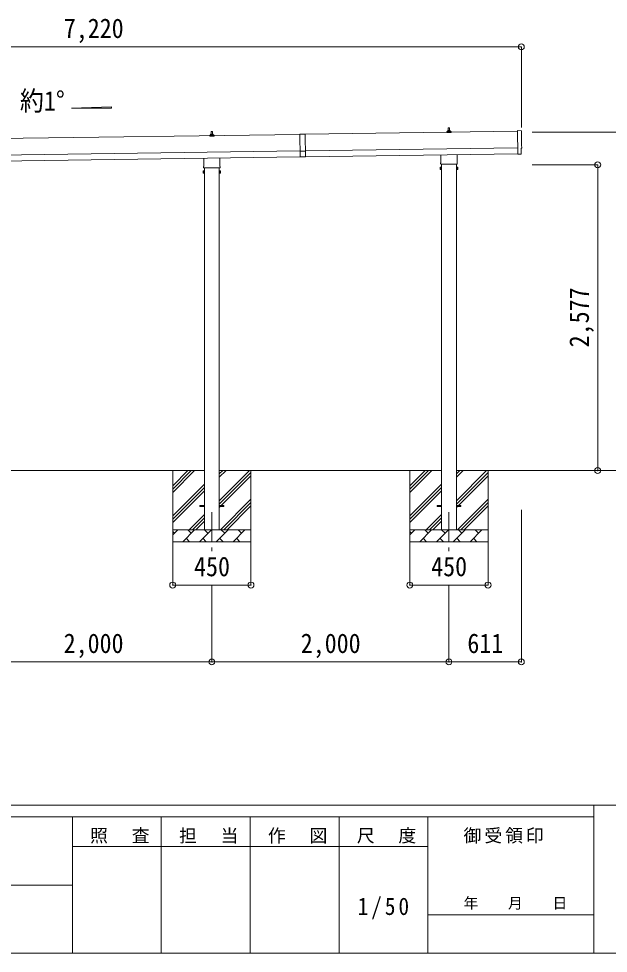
# Model space of a CAD drawing. Units: millimetres at full size, sheet at 1:50. Extents: x -14053 to 14053, y -9700 to 9700.
# Drawn here: x 4049 to 9023, y -9700 to -1821 of the extents above; entities that cross this region are included whole.
import ezdxf
from ezdxf.enums import TextEntityAlignment as Align

# ---------------------------------------------------------------- set-up
doc = ezdxf.new("R2010")
doc.units = ezdxf.units.MM
doc.header["$LTSCALE"] = 50
doc.header["$PDMODE"] = 32
doc.header["$PDSIZE"] = 50
doc.linetypes.add('DOUBLE_CHAIN1', pattern=[8.8, 5, -1, 0.6, -0.6, 0.6, -1])
for name, color, linetype, lineweight in [('0-0_0', 7, 'Continuous', 9), ('0-1_Defpoints', 4, 'Continuous', 9), ('0-6_PARTS1', 6, 'Continuous', 9), ('F-0', 7, 'Continuous', 9)]:
    doc.layers.add(name, color=color, linetype=linetype, lineweight=lineweight)
doc.styles.add('ＭＳ ゴシック', font='')
doc.styles.get('ＭＳ ゴシック').set_extended_font_data('MS Gothic')

msp = doc.modelspace()

# ---------------------------------------------------------------- linework, layer by layer
at = {"layer": '0-0_0', "color": 4}
for p, q in [((4495.97, -2575.96), (4831.97, -2563.55)), ((4831.97, -2575.96), (4495.97, -2575.96)), ((4831.97, -2563.55), (4831.97, -2575.96))]:
    msp.add_line(p, q, dxfattribs=at)
at = {"layer": '0-0_0'}
for p, q in [((5616.18, -5629.79), (3741.18, -5629.79)), ((5348.68, -5629.79), (5348.68, -6229.79)), ((5348.68, -5814.84), (5533.73, -5629.79)), ((5348.68, -5786.55), (5505.44, -5629.79)), ((5348.68, -5758.27), (5477.16, -5629.79)), ((5741.18, -5884.89), (5996.27, -5629.79)), ((5741.18, -5686.9), (5798.28, -5629.79)), ((5741.18, -5658.61), (5770, -5629.79)), ((7616.18, -5629.79), (5741.18, -5629.79)), ((5741.18, -5913.17), (6008.68, -5645.67)), ((6008.68, -5629.79), (6008.68, -6229.79)), ((7348.68, -5629.79), (7348.68, -6229.79)), ((7348.68, -5814.84), (7533.73, -5629.79)), ((7348.68, -5786.55), (7505.44, -5629.79)), ((7348.68, -5758.27), (7477.16, -5629.79)), ((8729.56, -5629.79), (7741.18, -5629.79)), ((7741.18, -5884.89), (7996.27, -5629.79)), ((7741.18, -5686.9), (7798.28, -5629.79)), ((7741.18, -5658.61), (7770, -5629.79)), ((7741.18, -5913.17), (8008.68, -5645.67)), ((8008.68, -5629.79), (8008.68, -6229.79)), ((5348.68, -6012.83), (5616.18, -5745.33)), ((5741.18, -5941.45), (6008.68, -5673.95)), ((7348.68, -6012.83), (7616.18, -5745.33)), ((7741.18, -5941.45), (8008.68, -5673.95)), ((5348.68, -6041.11), (5616.18, -5773.61)), ((5348.68, -6069.4), (5616.18, -5801.9)), ((7348.68, -6041.11), (7616.18, -5773.61)), ((7348.68, -6069.4), (7616.18, -5801.9)), ((5750.83, -6129.79), (6008.68, -5871.94)), ((5779.12, -6129.79), (6008.68, -5900.23)), ((7750.83, -6129.79), (8008.68, -5871.94)), ((7779.12, -6129.79), (8008.68, -5900.23)), ((5807.4, -6129.79), (6008.68, -5928.51)), ((7807.4, -6129.79), (8008.68, -5928.51)), ((5486.27, -6129.79), (5616.18, -5999.89)), ((5514.56, -6129.79), (5616.18, -6028.17)), ((5542.84, -6129.79), (5616.18, -6056.45)), ((7486.27, -6129.79), (7616.18, -5999.89)), ((7514.56, -6129.79), (7616.18, -6028.17)), ((7542.84, -6129.79), (7616.18, -6056.45)), ((5348.68, -6129.79), (6008.68, -6129.79)), ((5348.68, -6172.68), (5391.57, -6129.79)), ((5363.02, -6158.34), (5348.68, -6144)), ((5432.99, -6229.79), (5532.99, -6129.79)), ((5504.44, -6158.34), (5475.88, -6129.79)), ((5574.41, -6229.79), (5674.41, -6129.79)), ((5645.86, -6158.34), (5617.3, -6129.79)), ((5715.83, -6229.79), (5815.83, -6129.79)), ((5787.28, -6158.34), (5758.73, -6129.79)), ((5857.25, -6229.79), (5957.25, -6129.79)), ((5928.7, -6158.34), (5900.15, -6129.79)), ((6005.39, -6129.79), (6008.68, -6126.5)), ((7348.68, -6129.79), (8008.68, -6129.79)), ((7348.68, -6172.68), (7391.57, -6129.79)), ((7363.02, -6158.34), (7348.68, -6144)), ((7432.99, -6229.79), (7532.99, -6129.79)), ((7504.44, -6158.34), (7475.88, -6129.79)), ((7574.41, -6229.79), (7674.41, -6129.79)), ((7645.86, -6158.34), (7617.3, -6129.79)), ((7715.83, -6229.79), (7815.83, -6129.79)), ((7787.28, -6158.34), (7758.73, -6129.79)), ((7857.25, -6229.79), (7957.25, -6129.79)), ((7928.7, -6158.34), (7900.15, -6129.79)), ((8005.39, -6129.79), (8008.68, -6126.5)), ((5461.54, -6201.23), (5490.1, -6229.79)), ((5602.97, -6201.23), (5631.52, -6229.79)), ((5744.39, -6201.23), (5772.94, -6229.79)), ((5885.81, -6201.23), (5914.36, -6229.79)), ((7461.54, -6201.23), (7490.1, -6229.79)), ((7602.97, -6201.23), (7631.52, -6229.79)), ((7744.39, -6201.23), (7772.94, -6229.79)), ((7885.81, -6201.23), (7914.36, -6229.79)), ((6008.68, -6229.79), (5348.68, -6229.79)), ((8008.68, -6229.79), (7348.68, -6229.79))]:
    msp.add_line(p, q, dxfattribs=at)
at = {"layer": '0-1_Defpoints'}
for p, q in [((7672.68, -2764.81), (7673.4, -2741.29)), ((7674.4, -2740.31), (7682.95, -2740.31)), ((7683.95, -2741.29), (7684.68, -2764.81)), ((6420.91, -2795.63), (1100.95, -2871.63)), ((5660.43, -2811.74), (5660.43, -2804.03)), ((5696.93, -2811.74), (5660.43, -2811.74)), ((5660.81, -2803.24), (5696.54, -2803.24)), ((5661.19, -2803.06), (5667.91, -2801.43)), ((5668.29, -2801.24), (5689.06, -2801.24)), ((5668.68, -2800.45), (5668.68, -2796.24)), ((5669.68, -2796.24), (5687.68, -2796.24)), ((5672.68, -2796.24), (5673.4, -2772.72)), ((5674.4, -2771.74), (5682.95, -2771.74)), ((5683.95, -2772.72), (5684.68, -2796.24)), ((5688.68, -2800.45), (5688.68, -2796.24)), ((5696.16, -2803.06), (5689.44, -2801.43)), ((5696.93, -2811.74), (5696.93, -2804.03)), ((6420.89, -2794.63), (6423.64, -2986.61)), ((8256.28, -2769.41), (6465.9, -2794.98)), ((7660.43, -2780.31), (7660.43, -2772.6)), ((7696.93, -2780.31), (7660.43, -2780.31)), ((7660.81, -2771.81), (7696.54, -2771.81)), ((7661.19, -2771.63), (7667.91, -2770)), ((7668.29, -2769.81), (7689.06, -2769.81)), ((7668.68, -2769.03), (7668.68, -2764.81)), ((7669.68, -2764.81), (7687.68, -2764.81)), ((7688.68, -2769.03), (7688.68, -2764.81)), ((7696.16, -2771.63), (7689.44, -2770)), ((7696.93, -2780.31), (7696.93, -2772.6)), ((6467.9, -2934.97), (8258.28, -2909.39)), ((1102.95, -3011.61), (6422.91, -2935.61)), ((1103.67, -3061.61), (6423.62, -2985.61)), ((6467.92, -2936.47), (6422.93, -2937.11)), ((6468.63, -2985.96), (6423.64, -2986.61)), ((6468.62, -2984.96), (8258.99, -2959.39)), ((7610.38, -3034.3), (7610.38, -2968.65)), ((7746.98, -2966.7), (7746.98, -3034.3)), ((8259.03, -2962.15), (8259.04, -2963.16)), ((8278.67, -2962.88), (8285.59, -2962.42)), ((5608.68, -3074.5), (5608.68, -3069)), ((5610.38, -3065.73), (5610.38, -2997.23)), ((5746.98, -2995.27), (5746.98, -3065.73)), ((5748.68, -3069), (5748.68, -3074.5)), ((7604.68, -3072.57), (7605.43, -3071.26)), ((7604.68, -3072.57), (7604.68, -3089.57)), ((7608.68, -3043.07), (7608.68, -3037.57)), ((7746.61, -3046.57), (7610.74, -3046.57)), ((7616.18, -3046.57), (7616.18, -6129.79)), ((7741.18, -6129.79), (7741.18, -3046.57)), ((7748.68, -3037.57), (7748.68, -3043.07)), ((7752.68, -3072.57), (7751.92, -3071.26)), ((7752.68, -3072.57), (7752.68, -3089.57)), ((5604.68, -3104), (5605.43, -3102.69)), ((5604.68, -3104), (5604.68, -3121)), ((5604.68, -3121), (5605.43, -3122.32)), ((5611.68, -3107.59), (5605.43, -3107.59)), ((5611.68, -3117.41), (5605.43, -3117.41)), ((5611.68, -3122.32), (5605.43, -3122.32)), ((5746.61, -3078), (5610.74, -3078)), ((5614.18, -3121.7), (5611.68, -3121.7)), ((5616.18, -3078), (5616.18, -6129.79)), ((5741.18, -6129.79), (5741.18, -3078)), ((5743.18, -3121.7), (5745.68, -3121.7)), ((5745.68, -3107.59), (5751.92, -3107.59)), ((5745.68, -3117.41), (5751.92, -3117.41)), ((5745.68, -3122.32), (5751.92, -3122.32)), ((5752.68, -3104), (5751.92, -3102.69)), ((5752.68, -3121), (5751.92, -3122.32)), ((5752.68, -3104), (5752.68, -3121)), ((7604.68, -3089.57), (7605.43, -3090.89)), ((7611.68, -3076.17), (7605.43, -3076.17)), ((7611.68, -3085.98), (7605.43, -3085.98)), ((7611.68, -3090.89), (7605.43, -3090.89)), ((7614.18, -3090.27), (7611.68, -3090.27)), ((7743.18, -3090.27), (7745.68, -3090.27)), ((7745.68, -3076.17), (7751.92, -3076.17)), ((7745.68, -3085.98), (7751.92, -3085.98)), ((7745.68, -3090.89), (7751.92, -3090.89)), ((7752.68, -3089.57), (7751.92, -3090.89)), ((5578.68, -5925.29), (5616.18, -5925.29)), ((5578.68, -5934.29), (5578.68, -5925.29)), ((5578.68, -5934.29), (5616.18, -5934.29)), ((5741.18, -5925.29), (5778.68, -5925.29)), ((5741.18, -5934.29), (5778.68, -5934.29)), ((5778.68, -5934.29), (5778.68, -5925.29)), ((7578.68, -5925.29), (7616.18, -5925.29)), ((7578.68, -5934.29), (7578.68, -5925.29)), ((7578.68, -5934.29), (7616.18, -5934.29)), ((7741.18, -5925.29), (7778.68, -5925.29)), ((7741.18, -5934.29), (7778.68, -5934.29)), ((7778.68, -5934.29), (7778.68, -5925.29))]:
    msp.add_line(p, q, dxfattribs=at)
at = {"layer": '0-1_Defpoints', "color": 7, "linetype": 'DOUBLE_CHAIN1'}
for p, q in [((5678.68, -5979.79), (5678.68, -6328.79)), ((7678.68, -5979.79), (7678.68, -6317.79))]:
    msp.add_line(p, q, dxfattribs=at)
at = {"layer": '0-1_Defpoints'}
for points in [[(6420.89, -2794.63), (6465.89, -2793.98), (6468.63, -2985.96)], [(8287.8, -2765.52), (8256.2, -2764.32), (8259.03, -2962.15)], [(8288.38, -2959.38), (8287.71, -2912.36), (8288.31, -2912.35)], [(8277.93, -2962.61), (8277.25, -2961.99), (8259.04, -2963.16)], [(7611.68, -3090.89), (7611.68, -3071.26), (7605.43, -3071.26)], [(7611.68, -3090.27), (7611.68, -3071.87), (7614.18, -3071.87)], [(7745.68, -3090.27), (7745.68, -3071.87), (7743.18, -3071.87)], [(7745.68, -3090.89), (7745.68, -3071.26), (7751.92, -3071.26)], [(5611.68, -3122.32), (5611.68, -3102.69), (5605.43, -3102.69)], [(5611.68, -3121.7), (5611.68, -3103.3), (5614.18, -3103.3)], [(5745.68, -3121.7), (5745.68, -3103.3), (5743.18, -3103.3)], [(5745.68, -3122.32), (5745.68, -3102.69), (5751.92, -3102.69)]]:
    msp.add_lwpolyline(points, dxfattribs=at)
for points in [[(7614.18, -3091.57), (7614.18, -3070.57), (7616.18, -3070.57), (7616.18, -3091.57)], [(7743.18, -3091.57), (7743.18, -3070.57), (7741.18, -3070.57), (7741.18, -3091.57)], [(5614.18, -3123), (5614.18, -3102), (5616.18, -3102), (5616.18, -3123)], [(5743.18, -3123), (5743.18, -3102), (5741.18, -3102), (5741.18, -3123)]]:
    msp.add_lwpolyline(points, close=True, dxfattribs=at)
for centre, radius, start, end in [((7674.4, -2741.31), 1, 90, 178.60509), ((7682.95, -2741.31), 1, 1.39491, 90), ((5661.43, -2804.03), 1, 103.62699, 180), ((5667.68, -2800.45), 1, 283.62699, 0), ((5672.76, -2796.87), 4.13, 90, 171.17633), ((5669.68, -2797.24), 1, 90, 180), ((5674.4, -2772.74), 1, 90, 178.60509), ((5682.01, -2796.24), 4.83, 133.60282, 180), ((5675.34, -2796.24), 4.83, 0, 46.39718), ((5682.95, -2772.74), 1, 1.39491, 90), ((5684.59, -2796.87), 4.13, 8.82367, 90), ((5687.68, -2797.24), 1, 0, 90), ((5689.68, -2800.45), 1, 180, 256.37301), ((5695.93, -2804.03), 1, 0, 76.37301), ((7661.43, -2772.6), 1, 103.62699, 180), ((7667.68, -2769.03), 1, 283.62699, 0), ((7672.76, -2765.45), 4.13, 90, 171.17633), ((7669.68, -2765.81), 1, 90, 180), ((7682.01, -2764.81), 4.83, 133.60282, 180), ((7675.34, -2764.81), 4.83, 0, 46.39718), ((7684.59, -2765.45), 4.13, 8.82367, 90), ((7687.68, -2765.81), 1, 0, 90), ((7689.68, -2769.03), 1, 180, 256.37301), ((7695.93, -2772.6), 1, 0, 76.37301), ((5612.68, -3069), 4, 125.09963, 180), ((5744.68, -3069), 4, 0, 54.90037), ((7609.02, -3073.71), 4.34, 145.61575, 214.38425), ((7612.68, -3037.57), 4, 125.09963, 180), ((7612.68, -3043.07), 4, 180, 194.47751), ((7612.68, -3043.07), 4, 194.47751, 241.04498), ((7744.68, -3043.07), 4, 298.95502, 345.52249), ((7744.68, -3037.57), 4, 0, 54.90037), ((7744.68, -3043.07), 4, 345.52249, 0), ((7748.33, -3073.71), 4.34, 325.61575, 34.38425), ((5609.02, -3105.14), 4.34, 145.61575, 214.38425), ((5620.92, -3112.5), 16.24, 162.41205, 197.58795), ((5609.02, -3119.86), 4.34, 145.61575, 214.38425), ((5612.68, -3074.5), 4, 180, 194.47751), ((5612.68, -3074.5), 4, 194.47751, 241.04498), ((5744.68, -3074.5), 4, 298.95502, 345.52249), ((5744.68, -3074.5), 4, 345.52249, 0), ((5736.43, -3112.5), 16.24, 342.41205, 17.58795), ((5748.33, -3105.14), 4.34, 325.61575, 34.38425), ((5748.33, -3119.86), 4.34, 325.61575, 34.38425), ((7620.92, -3081.07), 16.24, 162.41205, 197.58795), ((7609.02, -3088.43), 4.34, 145.61575, 214.38425), ((7736.43, -3081.07), 16.24, 342.41205, 17.58795), ((7748.33, -3088.43), 4.34, 325.61575, 34.38425)]:
    msp.add_arc(centre, radius, start, end, dxfattribs=at)
for centre, major_axis, ratio, start_param, end_param in [((8287.68, -2768.52), (3, 0.04), 0.99863, 6.2683889, 7.8016218), ((13054.06, -2770.86), (-4762.89, -68.04), 0.99863, 6.2683889, 6.2976778), ((8288.25, -2907.95), (4.41, 0.06), 0.99863, 4.712389, 6.2976778), ((8278.61, -2961.88), (0.737, -0.68), 0.9974, 4.712389, 5.5252311), ((8285.38, -2959.42), (2.21, -2.04), 0.9974, 5.5252311, 7.0411395)]:
    msp.add_ellipse(centre, major_axis=major_axis, ratio=ratio, start_param=start_param, end_param=end_param, dxfattribs=at)
at = {"layer": '0-6_PARTS1'}
for p, q in [((1069.68, -2058.33), (8289.68, -2058.33)), ((8289.68, -2058.33), (8289.68, -2739.28)), ((9447.58, -2776.84), (8380.17, -2776.84)), ((8933.91, -3052.75), (8380.17, -3052.75)), ((8933.91, -5629.79), (8933.91, -3052.75)), ((8933.91, -5629.79), (8380.17, -5629.79)), ((9447.58, -5629.79), (8380.17, -5629.79)), ((8289.68, -7243.27), (8289.68, -5960.42)), ((5348.68, -6595.68), (5348.68, -6229.79)), ((6008.68, -6595.68), (6008.68, -6229.79)), ((7348.68, -6595.68), (7348.68, -6229.79)), ((8008.68, -6595.68), (8008.68, -6229.79)), ((5348.68, -6595.68), (6008.68, -6595.68)), ((5678.68, -7243.27), (5678.68, -6595.68)), ((7348.68, -6595.68), (8008.68, -6595.68)), ((7678.68, -7243.27), (7678.68, -6595.68)), ((3678.68, -7243.27), (5678.68, -7243.27)), ((5678.68, -7243.27), (7678.68, -7243.27)), ((7678.68, -7243.27), (8289.68, -7243.27))]:
    msp.add_line(p, q, dxfattribs=at)
for p in [(8289.68, -2058.33), (8933.91, -3052.75), (8933.91, -5629.79), (5348.68, -6595.68), (6008.68, -6595.68), (7348.68, -6595.68), (8008.68, -6595.68), (5678.68, -7243.27), (7678.68, -7243.27), (8289.68, -7243.27)]:
    msp.add_point(p, dxfattribs=at)
at = {"layer": 'F-0', "color": 5, "lineweight": 5}
for p, q in [((-14053.43, -8450), (13346.57, -8450)), ((8901.98, -8450), (8901.98, -9700)), ((-14053.43, -8550), (8901.98, -8550)), ((4501.97, -8550), (4501.97, -9700)), ((5251.97, -8550), (5251.97, -9700)), ((6001.97, -8550), (6001.97, -9700)), ((6751.97, -8550), (6751.97, -9700)), ((7501.97, -8550), (7501.97, -9700)), ((4501.97, -8800), (7501.97, -8800)), ((-5748.03, -9125), (4501.97, -9125)), ((7501.97, -9375), (8901.98, -9375)), ((-14053.43, -9700), (13346.57, -9700))]:
    msp.add_line(p, q, dxfattribs=at)

# ---------------------------------------------------------------- texts
at = {"layer": '0-0_0', "style": 'ＭＳ ゴシック', "width": 0.9}
msp.add_text('約1°', height=165, dxfattribs=at).set_placement((4059.71, -2645.05), align=Align.BOTTOM_LEFT)
at = {"layer": '0-6_PARTS1', "color": 7, "style": 'ＭＳ ゴシック', "width": 0.9}
for s, p in [('7,220', (4429.68, -2033.33)), ('450', (5528.68, -6570.68)), ('450', (7528.68, -6570.68)), ('2,000', (4428.68, -7218.27)), ('2,000', (6428.68, -7218.27)), ('611', (7834.18, -7218.27))]:
    msp.add_text(s, height=165, dxfattribs=at).set_placement(p, align=Align.BOTTOM_LEFT)
msp.add_text('2,577', height=165, rotation=90, dxfattribs=at).set_placement((8908.91, -4591.27), align=Align.BOTTOM_LEFT)
at = {"layer": 'F-0', "style": 'ＭＳ ゴシック'}
msp.add_text('年\u3000\u3000月\u3000\u3000日', height=91.64, dxfattribs=at).set_placement((7801.98, -9350), align=Align.BOTTOM_LEFT)
at = {"layer": 'F-0', "attachment_point": 7, "style": 'ＭＳ ゴシック'}
for s, insert, char_height in [('\\T1.17;照\u3000査', (4651.98, -8775), 110), ('\\T1.17;担\u3000当', (5401.98, -8775), 110), ('\\T1.17;作\u3000図', (6151.97, -8775), 110), ('\\T1.17;尺\u3000度', (6901.98, -8775), 110), ('\\T1.17;御受領印', (7801.97, -8775), 110), ('\\T1.28;\\W0.9;1/50', (6908.22, -9412.5), 146.6)]:
    msp.add_mtext(s, dxfattribs=dict(at, insert=insert, char_height=char_height))

doc.saveas('drawing.dxf')
